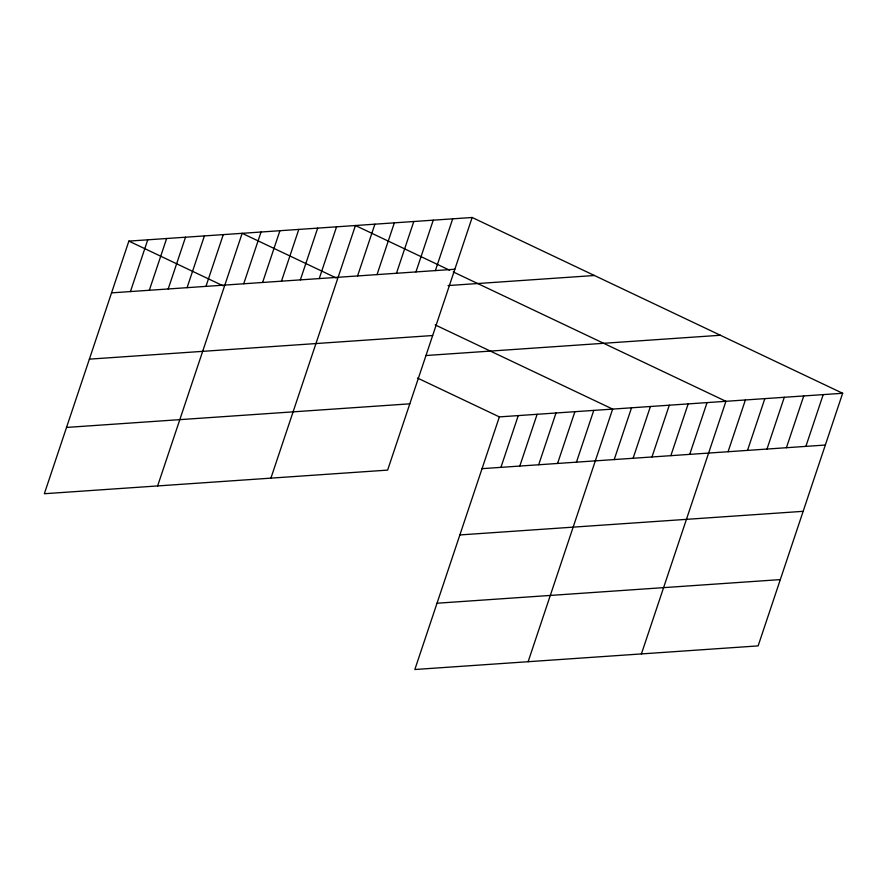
<?xml version="1.0" encoding="UTF-8"?>
<svg xmlns="http://www.w3.org/2000/svg" width="887" height="887" viewBox="0 0 887 887"><rect width="100%" height="100%" fill="white"/><g stroke="black" fill="none" stroke-linecap="round" stroke-linejoin="round"><path stroke-width="1.33" d="M472.161 217.492L128.87 241.109L44.35 493.726L387.63 470.11L472.161 217.492L842.65 393.274L758.13 645.891L414.839 669.508L499.37 416.89L842.65 393.274M130.433 291.568L147.752 239.812M149.315 290.271L166.634 238.514M168.197 288.974L185.516 237.206M187.079 287.665L204.398 235.909M205.961 286.368L223.28 234.611M157.631 485.932L242.162 233.314L336.295 277.986M243.725 283.773L261.033 232.017M262.596 282.476L279.915 230.72M281.478 281.179L298.797 229.411M300.36 279.882L317.679 228.114M319.242 278.573L336.561 226.817M270.912 478.137L355.443 225.52L449.587 270.191M357.572 275.946L374.891 224.178M377.03 274.604L394.349 222.848M396.478 273.263L413.797 221.506M415.936 271.932L433.255 220.164M435.384 270.59L452.703 218.834M500.933 467.349L518.252 415.593M519.804 466.052L537.123 414.296M538.686 464.755L556.005 412.998M557.568 463.457L574.887 411.701M576.45 462.16L593.769 410.404M528.131 661.713L612.651 409.095L435.207 324.908M614.214 459.566L631.533 407.798M633.096 458.257L650.415 406.501M651.978 456.96L669.297 405.204M670.849 455.663L688.168 403.907M689.731 454.366L707.05 402.609M641.412 653.919L725.932 401.312L453.246 271.932M728.072 451.727L745.39 399.97M747.519 450.385L764.838 398.629M766.978 449.055L784.296 397.287M786.425 447.713L803.744 395.957M805.884 446.372L823.203 394.615M111.551 292.865L454.843 269.249M448.035 285.57L594.423 275.502M89.376 359.146L432.656 335.53M425.649 355.543L720.388 335.264M66.525 427.434L409.816 403.829M482.051 468.658L825.331 445.041M459.865 534.939L803.156 511.322M437.025 603.227L780.305 579.61M128.87 241.109L223.014 285.769M417.455 378.028L499.37 416.89"/></g></svg>
